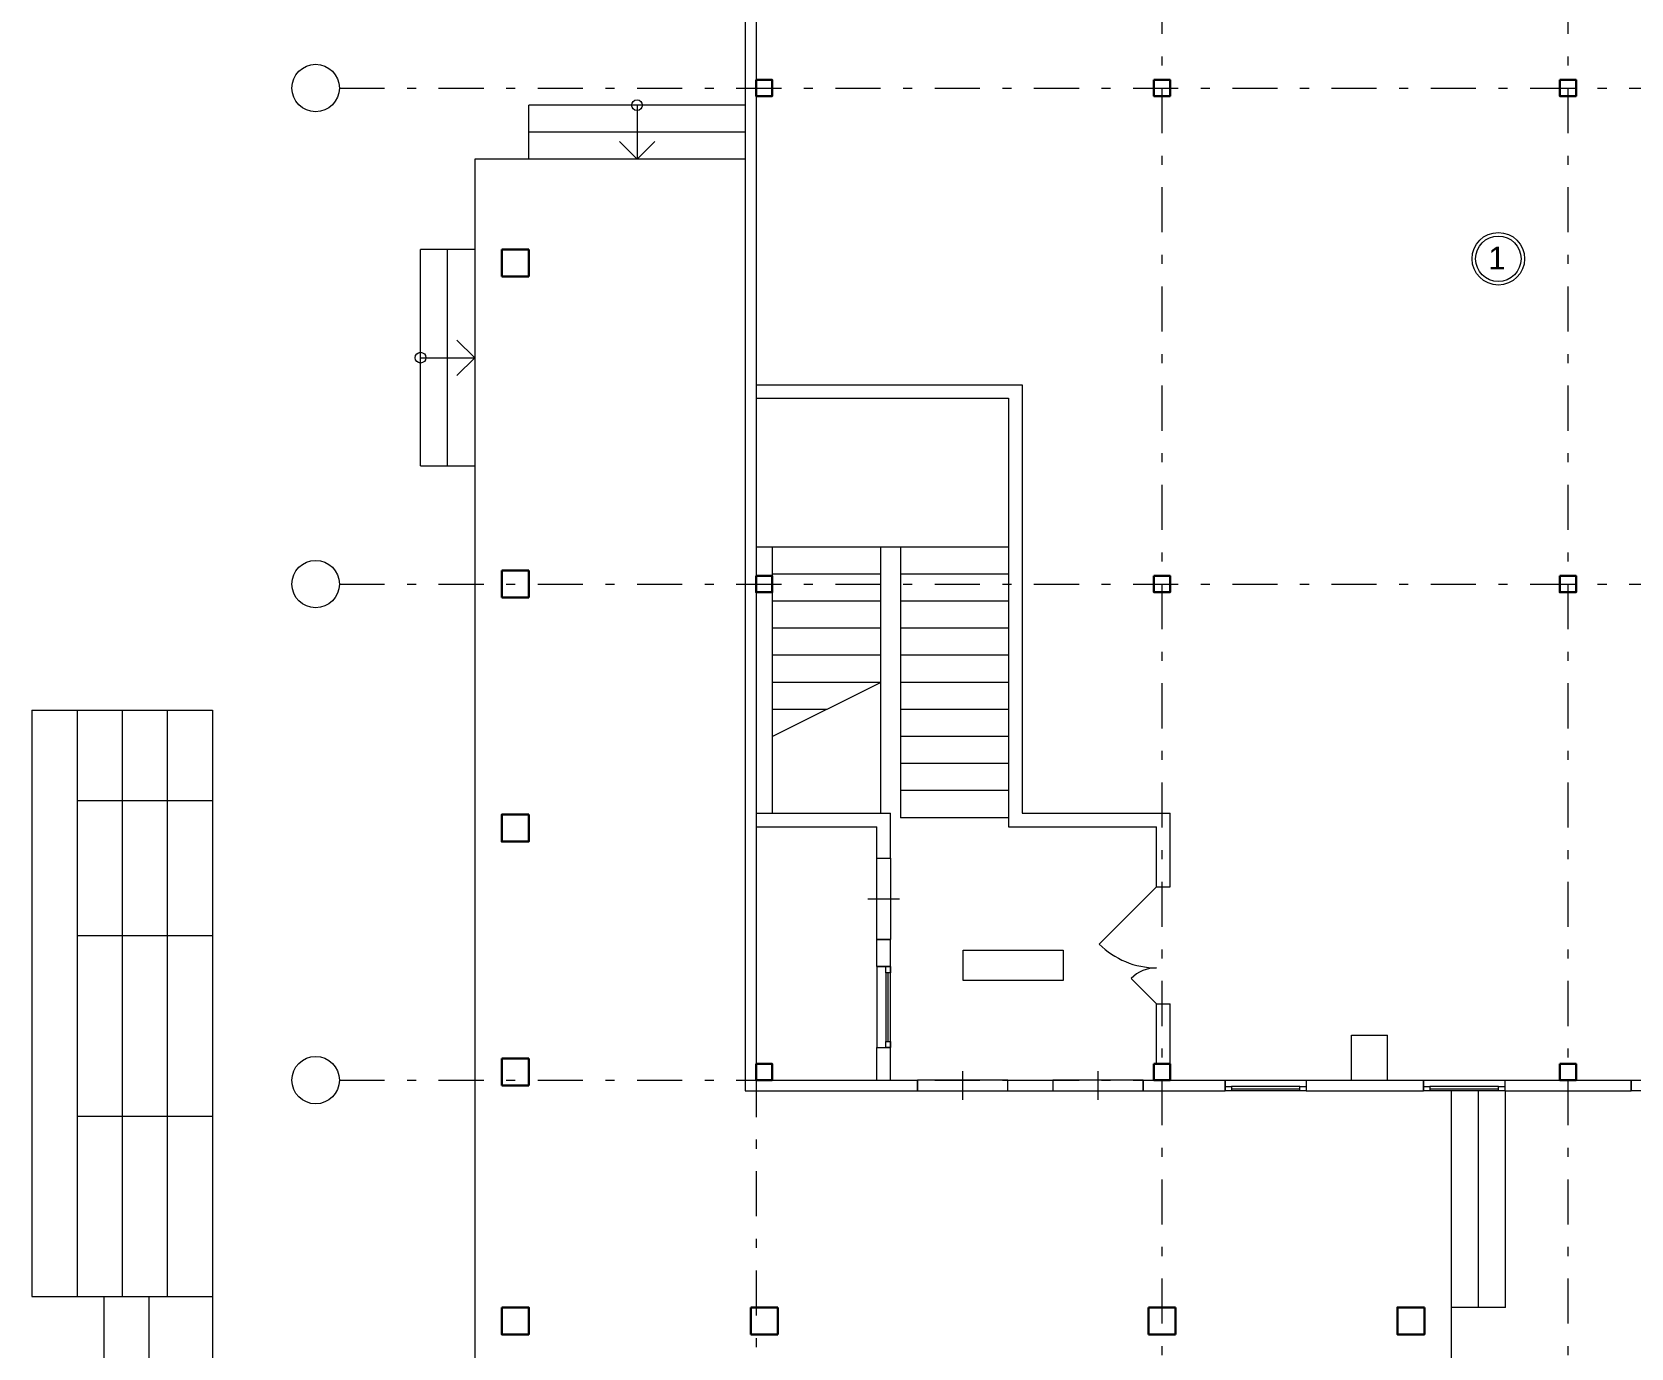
# Model space of a CAD drawing. Header units: metres. Extents: x 0 to 28.5, y 0.5 to 40.3.
# Drawn here: x 0 to 17.73, y 8.43 to 23.02 of the extents above; entities that cross this region are included whole.
import ezdxf
from ezdxf.enums import TextEntityAlignment as Align

# ---------------------------------------------------------------- set-up
doc = ezdxf.new("R2010")
doc.units = ezdxf.units.M
doc.header["$MEASUREMENT"] = 0
doc.linetypes.add('( Dashdot )', pattern=[1.001, 0.5, -0.25, 0.001, -0.25])
doc.styles.add('Style-Arial', font='arial.ttf')

# ---------------------------------------------------------------- blocks, each defined once
blk = doc.blocks.new('*U9')
at = {"color": 7, "linetype": 'Continuous', "lineweight": 13, "flags": 128}
for points in [[(0.025, 0.45), (0.025, 0.38), (-0.025, 0.38), (-0.025, 0.45), (0.025, 0.45)], [(0.025, -0.38), (0.025, -0.45), (-0.025, -0.45), (-0.025, -0.38), (0.025, -0.38)]]:
    blk.add_lwpolyline(points, close=True, dxfattribs=at)
at = {"color": 7, "linetype": 'Continuous', "lineweight": 0, "flags": 128}
blk.add_lwpolyline([(0, -0.38), (0, 0.38), (-0.025, 0.38), (-0.025, -0.38), (0, -0.38)], close=True, dxfattribs=at)
blk = doc.blocks.new('*U1144')
at = {"color": 7, "linetype": 'Continuous', "lineweight": 13}
for p, q in [((0.318, 0.65), (-0.318, 0.014)), ((0.318, -0.65), (0.035, -0.367))]:
    blk.add_line(p, q, dxfattribs=at)
at = {"color": 7, "linetype": 'Continuous', "lineweight": 0}
for centre, radius, start, end in [((0.318, 0.65), 0.9, 225, 270), ((0.318, -0.65), 0.4, 90, 135)]:
    blk.add_arc(centre, radius, start, end, dxfattribs=at)
blk = doc.blocks.new('*U11')
at = {"color": 7, "linetype": 'Continuous', "lineweight": 13}
for radius in [0.291, 0.252]:
    blk.add_circle((0, 0), radius, dxfattribs=at)
at = {"color": 7, "linetype": 'Continuous', "lineweight": 13, "style": 'Style-Arial'}
blk.add_text('1', height=0.25, dxfattribs=at).set_placement((-0.113, 0.133), align=Align.TOP_LEFT)

msp = doc.modelspace()

# ---------------------------------------------------------------- linework, layer by layer
at = {"color": 1, "linetype": '( Dashdot )', "lineweight": 0}
for p, q in [((8.028, 38.988), (8.028, 6.778)), ((12.528, 38.898), (12.528, 6.778)), ((17.028, 38.898), (17.028, 6.778)), ((3.408, 22.398), (26.028, 22.398)), ((3.408, 16.898), (26.028, 16.898)), ((3.408, 11.398), (26.028, 11.398))]:
    msp.add_line(p, q, dxfattribs=at)
at = {"color": 7, "linetype": 'Continuous', "lineweight": 13}
for p, q in [((7.908, 26.008), (7.908, 19.108)), ((8.028, 26.008), (8.028, 19.108)), ((5.508, 21.608), (5.508, 22.208)), ((7.908, 22.208), (5.508, 22.208)), ((4.908, 21.608), (4.908, 8.278)), ((7.908, 21.608), (4.908, 21.608)), ((4.908, 20.608), (4.308, 20.608)), ((4.308, 18.208), (4.308, 20.608)), ((7.908, 19.108), (7.908, 11.278)), ((8.028, 19.108), (10.978, 19.108)), ((10.978, 19.108), (10.978, 14.358)), ((8.028, 18.958), (10.828, 18.958)), ((8.028, 18.958), (8.028, 11.398)), ((10.828, 18.958), (10.828, 14.208)), ((4.308, 18.208), (4.908, 18.208)), ((10.828, 17.308), (8.028, 17.308)), ((8.208, 17.308), (8.208, 14.358)), ((9.408, 17.308), (9.408, 14.358)), ((9.628, 17.308), (9.628, 14.308)), ((0, 15.5), (2, 15.5)), ((0, 15.5), (0, 9)), ((0.5, 15.5), (0.5, 9)), ((1, 15.5), (1, 9)), ((1.5, 15.5), (1.5, 9)), ((2, 15.5), (2, 0.5)), ((0.5, 14.5), (2, 14.5)), ((8.028, 14.358), (9.518, 14.358)), ((8.028, 14.208), (9.368, 14.208)), ((9.368, 13.858), (9.368, 14.208)), ((9.518, 13.858), (9.518, 14.358)), ((10.828, 14.308), (9.628, 14.308)), ((10.828, 14.208), (12.468, 14.208)), ((10.978, 14.358), (12.618, 14.358)), ((12.468, 13.543), (12.468, 14.208)), ((12.618, 13.543), (12.618, 14.358)), ((9.368, 13.858), (9.518, 13.858)), ((12.468, 13.543), (12.618, 13.543)), ((0.5, 13), (2, 13)), ((9.368, 12.958), (9.518, 12.958)), ((9.368, 12.658), (9.368, 12.958)), ((9.518, 12.658), (9.518, 12.958)), ((9.368, 12.658), (9.518, 12.658)), ((12.468, 11.578), (12.468, 12.243)), ((12.468, 12.243), (12.618, 12.243)), ((12.618, 11.578), (12.618, 12.243)), ((14.628, 11.398), (14.628, 11.898)), ((14.628, 11.898), (15.028, 11.898)), ((15.028, 11.398), (15.028, 11.898)), ((9.368, 11.398), (9.368, 11.758)), ((9.368, 11.758), (9.518, 11.758)), ((9.518, 11.398), (9.518, 11.758)), ((8.028, 11.398), (9.818, 11.398)), ((9.818, 11.278), (9.818, 11.398)), ((10.818, 11.278), (10.818, 11.398)), ((10.818, 11.398), (11.318, 11.398)), ((11.318, 11.398), (11.318, 11.278)), ((12.318, 11.398), (12.318, 11.278)), ((12.318, 11.398), (13.228, 11.398)), ((13.228, 11.398), (13.228, 11.278)), ((14.128, 11.398), (14.128, 11.278)), ((14.128, 11.398), (15.428, 11.398)), ((15.428, 11.398), (15.428, 11.278)), ((16.328, 11.398), (16.328, 11.278)), ((16.328, 11.398), (17.728, 11.398)), ((17.728, 11.398), (17.728, 11.278)), ((7.908, 11.278), (9.818, 11.278)), ((10.818, 11.278), (11.318, 11.278)), ((12.318, 11.278), (13.228, 11.278)), ((14.128, 11.278), (15.428, 11.278)), ((15.738, 8.278), (15.738, 11.278)), ((16.328, 11.278), (17.728, 11.278)), ((16.338, 8.878), (16.338, 11.278)), ((0.5, 11), (2, 11)), ((0, 9), (2, 9)), ((0.8, 9), (2, 9)), ((1.3, 0.5), (1.3, 9)), ((16.338, 8.878), (15.738, 8.878))]:
    msp.add_line(p, q, dxfattribs=at)
at = {"color": 7, "linetype": 'Continuous', "lineweight": 0}
for p, q in [((6.708, 22.208), (6.708, 21.608)), ((7.908, 21.908), (5.508, 21.908)), ((6.512, 21.804), (6.708, 21.608)), ((6.904, 21.804), (6.708, 21.608)), ((4.608, 18.208), (4.608, 20.608)), ((4.712, 19.604), (4.908, 19.408)), ((4.308, 19.408), (4.908, 19.408)), ((4.712, 19.212), (4.908, 19.408)), ((9.408, 17.008), (8.208, 17.008)), ((10.828, 17.008), (9.628, 17.008)), ((9.408, 16.708), (8.208, 16.708)), ((10.828, 16.708), (9.628, 16.708)), ((9.408, 16.408), (8.208, 16.408)), ((10.828, 16.408), (9.628, 16.408)), ((9.408, 16.108), (8.208, 16.108)), ((10.828, 16.108), (9.628, 16.108)), ((9.408, 15.808), (8.208, 15.808)), ((8.208, 15.208), (9.408, 15.808)), ((10.828, 15.808), (9.628, 15.808)), ((8.808, 15.508), (8.208, 15.508)), ((10.828, 15.508), (9.628, 15.508)), ((10.828, 15.208), (9.628, 15.208)), ((10.828, 14.908), (9.628, 14.908)), ((10.828, 14.608), (9.628, 14.608)), ((9.268, 13.408), (9.618, 13.408)), ((10.318, 11.498), (10.318, 11.178)), ((11.818, 11.498), (11.818, 11.178)), ((16.038, 8.878), (16.038, 11.278))]:
    msp.add_line(p, q, dxfattribs=at)
at = {"color": 7, "linetype": 'Continuous', "lineweight": 30}
for p, q in [((5.208, 20.608), (5.208, 20.308)), ((5.508, 20.608), (5.208, 20.608)), ((5.508, 20.608), (5.508, 20.308)), ((5.508, 20.308), (5.208, 20.308)), ((5.208, 17.048), (5.208, 16.748)), ((5.508, 17.048), (5.208, 17.048)), ((5.508, 17.048), (5.508, 16.748)), ((5.508, 16.748), (5.208, 16.748)), ((5.208, 11.638), (5.208, 11.338)), ((5.508, 11.638), (5.208, 11.638)), ((5.508, 11.638), (5.508, 11.338)), ((5.508, 11.338), (5.208, 11.338)), ((7.968, 8.878), (8.268, 8.878)), ((7.968, 8.878), (7.968, 8.578)), ((8.268, 8.878), (8.268, 8.578)), ((12.378, 8.878), (12.678, 8.878)), ((12.378, 8.878), (12.378, 8.578)), ((12.678, 8.878), (12.678, 8.578)), ((7.968, 8.578), (8.268, 8.578)), ((12.378, 8.578), (12.678, 8.578))]:
    msp.add_line(p, q, dxfattribs=at)
at = {"lineweight": 30, "flags": 128}
for points in [[(8.028, 22.488), (8.208, 22.488), (8.208, 22.308), (8.028, 22.308), (8.028, 22.488)], [(12.438, 22.488), (12.618, 22.488), (12.618, 22.308), (12.438, 22.308), (12.438, 22.488)], [(16.938, 22.488), (17.118, 22.488), (17.118, 22.308), (16.938, 22.308), (16.938, 22.488)], [(8.028, 16.988), (8.208, 16.988), (8.208, 16.808), (8.028, 16.808), (8.028, 16.988)], [(12.438, 16.988), (12.618, 16.988), (12.618, 16.808), (12.438, 16.808), (12.438, 16.988)], [(16.938, 16.988), (17.118, 16.988), (17.118, 16.808), (16.938, 16.808), (16.938, 16.988)], [(8.028, 11.578), (8.208, 11.578), (8.208, 11.398), (8.028, 11.398), (8.028, 11.578)], [(12.438, 11.578), (12.618, 11.578), (12.618, 11.398), (12.438, 11.398), (12.438, 11.578)], [(16.938, 11.578), (17.118, 11.578), (17.118, 11.398), (16.938, 11.398), (16.938, 11.578)]]:
    msp.add_lwpolyline(points, close=True, dxfattribs=at)
at = {"color": 7, "linetype": 'Continuous', "lineweight": 30, "flags": 128}
for points in [[(5.508, 14.343), (5.208, 14.343), (5.208, 14.043), (5.508, 14.043), (5.508, 14.343)], [(5.208, 8.878), (5.508, 8.878), (5.508, 8.578), (5.208, 8.578), (5.208, 8.878)], [(15.438, 8.878), (15.138, 8.878), (15.138, 8.578), (15.438, 8.578), (15.438, 8.878)]]:
    msp.add_lwpolyline(points, close=True, dxfattribs=at)
at = {"color": 7, "linetype": 'Continuous', "lineweight": 0, "flags": 128}
for points in [[(9.368, 12.958), (9.368, 13.858), (9.518, 13.858), (9.518, 12.958), (9.368, 12.958)], [(9.368, 12.658), (9.368, 11.758), (9.518, 11.758), (9.518, 12.658), (9.368, 12.658)], [(9.818, 11.278), (10.818, 11.278), (10.818, 11.398), (9.818, 11.398), (9.818, 11.278)], [(11.318, 11.278), (12.318, 11.278), (12.318, 11.398), (11.318, 11.398), (11.318, 11.278)], [(14.128, 11.398), (14.128, 11.278), (13.228, 11.278), (13.228, 11.398), (14.128, 11.398)], [(16.328, 11.398), (16.328, 11.278), (15.428, 11.278), (15.428, 11.398), (16.328, 11.398)], [(18.628, 11.398), (18.628, 11.278), (17.728, 11.278), (17.728, 11.398), (18.628, 11.398)]]:
    msp.add_lwpolyline(points, close=True, dxfattribs=at)
at = {"color": 7, "linetype": 'Continuous', "lineweight": 13, "flags": 128}
msp.add_lwpolyline([(10.324, 12.839), (11.434, 12.839), (11.434, 12.503), (10.324, 12.503), (10.324, 12.839)], close=True, dxfattribs=at)
msp.add_lwpolyline([(2, 0.5), (0.8, 0.5), (0.8, 9)], dxfattribs=at)
at = {"color": 7, "linetype": 'Continuous', "lineweight": 13}
for centre in [(3.145, 22.398), (3.145, 16.898), (3.145, 11.398)]:
    msp.add_circle(centre, 0.263, dxfattribs=at)
at = {"color": 7, "linetype": 'Continuous', "lineweight": 0}
for centre in [(6.708, 22.208), (4.308, 19.408)]:
    msp.add_circle(centre, 0.0597, dxfattribs=at)

# ---------------------------------------------------------------- block references
at = {"color": 7, "linetype": 'Continuous', "lineweight": 13}
for name, p in [('*U11', (16.257, 20.505)), ('*U1144', (12.15, 12.893)), ('*U9', (9.493, 12.208))]:
    msp.add_blockref(name, p, dxfattribs=at)
at = {"color": 7, "linetype": 'Continuous', "lineweight": 13, "rotation": 270}
for p in [(13.678, 11.303), (15.878, 11.303)]:
    msp.add_blockref('*U9', p, dxfattribs=at)

doc.saveas('drawing.dxf')
